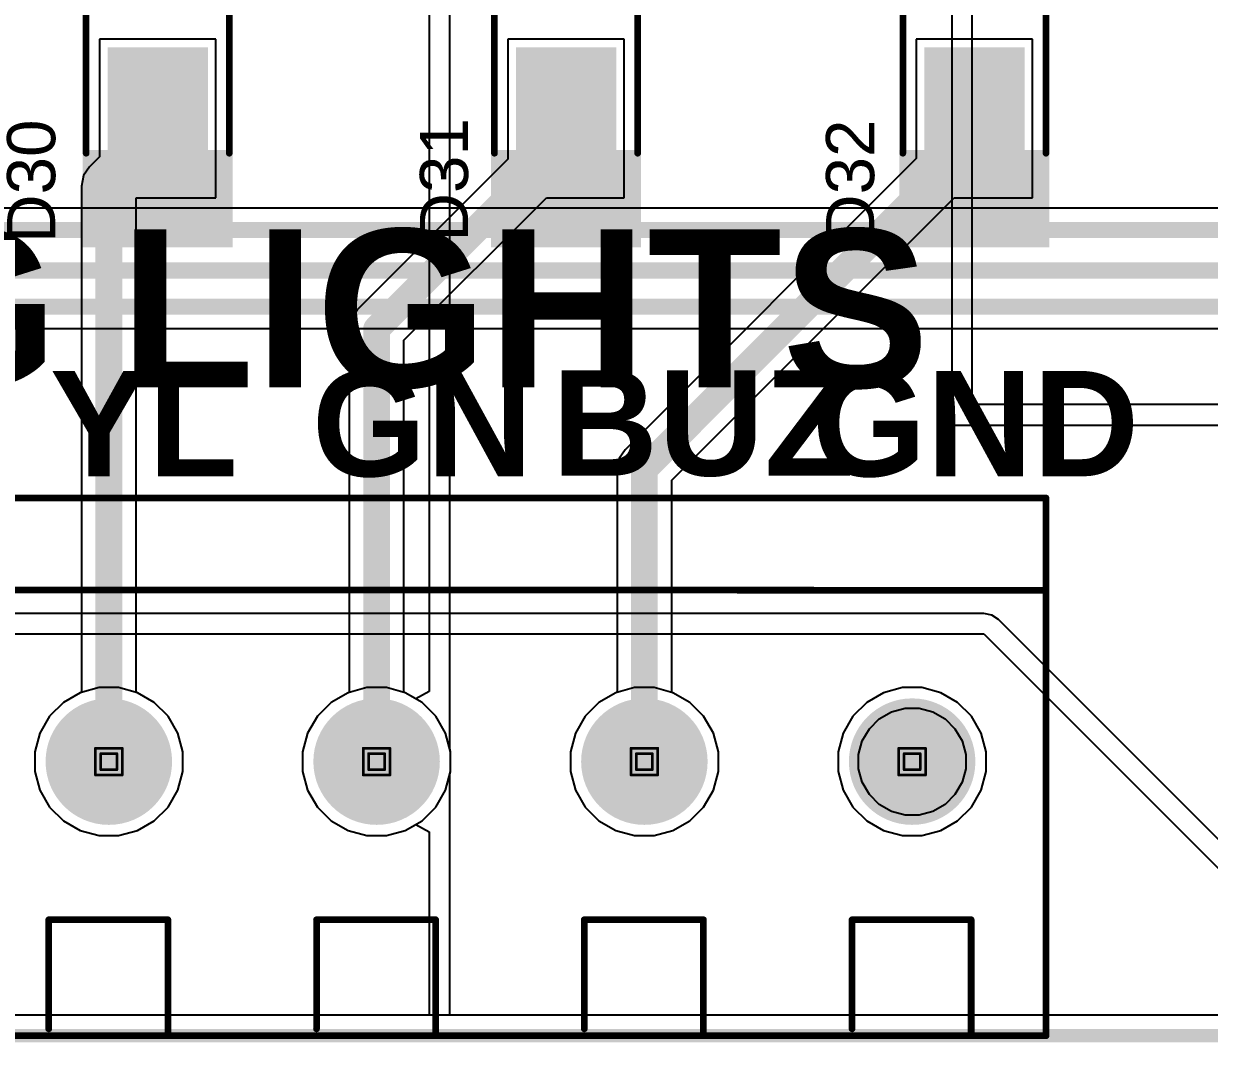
# Model space of a CAD drawing. Header units: inches. Extents: x -11 to 5379, y 0 to 5429.
# Drawn here: x 235.35 to 257.84, y -0.13 to 19.2 of the extents above; entities that cross this region are included whole.
import ezdxf

# ---------------------------------------------------------------- set-up
doc = ezdxf.new("R2010")
doc.units = ezdxf.units.IN
for name, color, linetype in [('Board Outline', 216, 'Continuous'), ('Bottom Layer', 5, 'Continuous'), ('Bottom Solder', 6, 'Continuous'), ('Drill Drawing', 1, 'Continuous'), ('GND', 16, 'Continuous'), ('Multi-Layer', 9, 'Continuous'), ('Pad Holes', 156, 'Continuous'), ('PWR', 76, 'Continuous'), ('Top Layer', 1, 'Continuous'), ('Top Overlay', 2, 'Continuous'), ('Top Paste', 8, 'Continuous'), ('Top Solder', 216, 'Continuous')]:
    doc.layers.add(name, color=color, linetype=linetype)
doc.styles.add('Arial', font='', dxfattribs={"height": 0.2})
doc.styles.add('Arial_Bold', font='', dxfattribs={"height": 0.2})
doc.styles.get('Arial').set_extended_font_data('Arial')
doc.styles.get('Arial_Bold').set_extended_font_data('Arial', bold=True)

# ---------------------------------------------------------------- blocks, each defined once
blk = doc.blocks.new('DB128V_5_08_5P_GN_S_119')
at = {"layer": 'Bottom Layer'}
h = blk.add_hatch(color=5, dxfattribs=at)
edge = h.paths.add_edge_path()
edge.add_arc((-5.08, 0), 1.15, 0, 360)
h = blk.add_hatch(color=5, dxfattribs=at)
edge = h.paths.add_edge_path()
edge.add_arc((0, 0), 1.15, 0, 360)
h = blk.add_hatch(color=5, dxfattribs=at)
edge = h.paths.add_edge_path()
edge.add_arc((5.08, 0), 1.15, 0, 360)
h = blk.add_hatch(color=5, dxfattribs=at)
edge = h.paths.add_edge_path()
edge.add_arc((10.16, 0), 1.15, 0, 360)
at = {"layer": 'Bottom Solder'}
h = blk.add_hatch(color=6, dxfattribs=at)
edge = h.paths.add_edge_path()
edge.add_arc((-5.08, 0), 1.2, 0, 360)
h = blk.add_hatch(color=6, dxfattribs=at)
edge = h.paths.add_edge_path()
edge.add_arc((0, 0), 1.2, 0, 360)
h = blk.add_hatch(color=6, dxfattribs=at)
edge = h.paths.add_edge_path()
edge.add_arc((5.08, 0), 1.2, 0, 360)
h = blk.add_hatch(color=6, dxfattribs=at)
edge = h.paths.add_edge_path()
edge.add_arc((10.16, 0), 1.2, 0, 360)
at = {"layer": 'GND'}
h = blk.add_hatch(color=16, dxfattribs=at)
edge = h.paths.add_edge_path()
edge.add_arc((-5.08, 0), 1.15, 0, 360)
h = blk.add_hatch(color=16, dxfattribs=at)
edge = h.paths.add_edge_path()
edge.add_arc((0, 0), 1.15, 0, 360)
h = blk.add_hatch(color=16, dxfattribs=at)
edge = h.paths.add_edge_path()
edge.add_arc((5.08, 0), 1.15, 0, 360)
h = blk.add_hatch(color=16, dxfattribs=at)
edge = h.paths.add_edge_path()
edge.add_arc((10.16, 0), 1.15, 0, 360)
at = {"layer": 'Multi-Layer'}
h = blk.add_hatch(color=9, dxfattribs=at)
edge = h.paths.add_edge_path()
edge.add_arc((-5.08, 0), 1.15, 0, 360)
h = blk.add_hatch(color=9, dxfattribs=at)
edge = h.paths.add_edge_path()
edge.add_arc((0, 0), 1.15, 0, 360)
h = blk.add_hatch(color=9, dxfattribs=at)
edge = h.paths.add_edge_path()
edge.add_arc((5.08, 0), 1.15, 0, 360)
h = blk.add_hatch(color=9, dxfattribs=at)
edge = h.paths.add_edge_path()
edge.add_arc((10.16, 0), 1.15, 0, 360)
at = {"layer": 'Pad Holes'}
h = blk.add_hatch(color=7, dxfattribs=at)
edge = h.paths.add_edge_path()
edge.add_arc((-5.08, 0), 0.75, 0, 360)
h = blk.add_hatch(color=7, dxfattribs=at)
edge = h.paths.add_edge_path()
edge.add_arc((0, 0), 0.75, 0, 360)
h = blk.add_hatch(color=7, dxfattribs=at)
edge = h.paths.add_edge_path()
edge.add_arc((5.08, 0), 0.75, 0, 360)
h = blk.add_hatch(color=7, dxfattribs=at)
edge = h.paths.add_edge_path()
edge.add_arc((10.16, 0), 0.75, 0, 360)
at = {"layer": 'PWR'}
h = blk.add_hatch(color=76, dxfattribs=at)
edge = h.paths.add_edge_path()
edge.add_arc((-5.08, 0), 1.15, 0, 360)
h = blk.add_hatch(color=76, dxfattribs=at)
edge = h.paths.add_edge_path()
edge.add_arc((0, 0), 1.15, 0, 360)
h = blk.add_hatch(color=76, dxfattribs=at)
edge = h.paths.add_edge_path()
edge.add_arc((5.08, 0), 1.15, 0, 360)
h = blk.add_hatch(color=76, dxfattribs=at)
edge = h.paths.add_edge_path()
edge.add_arc((10.16, 0), 1.15, 0, 360)
at = {"layer": 'Top Layer'}
h = blk.add_hatch(color=1, dxfattribs=at)
edge = h.paths.add_edge_path()
edge.add_arc((-5.08, 0), 1.15, 0, 360)
h = blk.add_hatch(color=1, dxfattribs=at)
edge = h.paths.add_edge_path()
edge.add_arc((0, 0), 1.15, 0, 360)
h = blk.add_hatch(color=1, dxfattribs=at)
edge = h.paths.add_edge_path()
edge.add_arc((5.08, 0), 1.15, 0, 360)
h = blk.add_hatch(color=1, dxfattribs=at)
edge = h.paths.add_edge_path()
edge.add_arc((10.16, 0), 1.15, 0, 360)
at = {"layer": 'Top Solder'}
h = blk.add_hatch(color=216, dxfattribs=at)
edge = h.paths.add_edge_path()
edge.add_arc((-5.08, 0), 1.2, 0, 360)
h = blk.add_hatch(color=216, dxfattribs=at)
edge = h.paths.add_edge_path()
edge.add_arc((0, 0), 1.2, 0, 360)
h = blk.add_hatch(color=216, dxfattribs=at)
edge = h.paths.add_edge_path()
edge.add_arc((5.08, 0), 1.2, 0, 360)
h = blk.add_hatch(color=216, dxfattribs=at)
edge = h.paths.add_edge_path()
edge.add_arc((10.16, 0), 1.2, 0, 360)
at = {"layer": 'Top Overlay'}
for points in [[(-12.7, 5, 0.127, 0.127, 0), (12.7, 5, 0.127, 0.127, 0)], [(12.7, -5.2, 0.127, 0.127, 0), (12.7, 5, 0.127, 0.127, 0)], [(-12.71, 3.26, 0.127, 0.127, 0), (12.69, 3.251, 0.127, 0.127, 0)], [(-6.22, -3, 0.127, 0.127, 0), (-3.96, -3, 0.127, 0.127, 0)], [(-6.22, -5.07, 0.127, 0.127, 0), (-6.22, -3, 0.127, 0.127, 0)], [(-3.96, -5.2, 0.127, 0.127, 0), (-3.96, -3, 0.127, 0.127, 0)], [(-1.14, -3, 0.127, 0.127, 0), (1.12, -3, 0.127, 0.127, 0)], [(-1.14, -5.07, 0.127, 0.127, 0), (-1.14, -3, 0.127, 0.127, 0)], [(1.12, -5.2, 0.127, 0.127, 0), (1.12, -3, 0.127, 0.127, 0)], [(3.94, -3, 0.127, 0.127, 0), (6.2, -3, 0.127, 0.127, 0)], [(3.94, -5.07, 0.127, 0.127, 0), (3.94, -3, 0.127, 0.127, 0)], [(6.2, -5.2, 0.127, 0.127, 0), (6.2, -3, 0.127, 0.127, 0)], [(9.02, -3, 0.127, 0.127, 0), (11.28, -3, 0.127, 0.127, 0)], [(9.02, -5.07, 0.127, 0.127, 0), (9.02, -3, 0.127, 0.127, 0)], [(11.28, -5.2, 0.127, 0.127, 0), (11.28, -3, 0.127, 0.127, 0)], [(-12.7, -5.2, 0.127, 0.127, 0), (12.7, -5.2, 0.127, 0.127, 0)]]:
    blk.add_lwpolyline(points, format="xyseb", dxfattribs=at)
for points in [[(12.668, 5, 0.0635, 0.0635, 1), (12.732, 5, 0.0635, 0.0635, 1)], [(12.668, 5, 0.0635, 0.0635, 1), (12.732, 5, 0.0635, 0.0635, 1)], [(12.658, 3.251, 0.0635, 0.0635, 1), (12.722, 3.251, 0.0635, 0.0635, 1)], [(-6.252, -3, 0.0635, 0.0635, 1), (-6.188, -3, 0.0635, 0.0635, 1)], [(-6.252, -3, 0.0635, 0.0635, 1), (-6.188, -3, 0.0635, 0.0635, 1)], [(-3.992, -3, 0.0635, 0.0635, 1), (-3.928, -3, 0.0635, 0.0635, 1)], [(-3.992, -3, 0.0635, 0.0635, 1), (-3.928, -3, 0.0635, 0.0635, 1)], [(-1.172, -3, 0.0635, 0.0635, 1), (-1.108, -3, 0.0635, 0.0635, 1)], [(-1.172, -3, 0.0635, 0.0635, 1), (-1.108, -3, 0.0635, 0.0635, 1)], [(1.088, -3, 0.0635, 0.0635, 1), (1.152, -3, 0.0635, 0.0635, 1)], [(1.088, -3, 0.0635, 0.0635, 1), (1.152, -3, 0.0635, 0.0635, 1)], [(3.908, -3, 0.0635, 0.0635, 1), (3.972, -3, 0.0635, 0.0635, 1)], [(3.908, -3, 0.0635, 0.0635, 1), (3.972, -3, 0.0635, 0.0635, 1)], [(6.168, -3, 0.0635, 0.0635, 1), (6.232, -3, 0.0635, 0.0635, 1)], [(6.168, -3, 0.0635, 0.0635, 1), (6.232, -3, 0.0635, 0.0635, 1)], [(8.988, -3, 0.0635, 0.0635, 1), (9.052, -3, 0.0635, 0.0635, 1)], [(8.988, -3, 0.0635, 0.0635, 1), (9.052, -3, 0.0635, 0.0635, 1)], [(11.248, -3, 0.0635, 0.0635, 1), (11.312, -3, 0.0635, 0.0635, 1)], [(11.248, -3, 0.0635, 0.0635, 1), (11.312, -3, 0.0635, 0.0635, 1)], [(-6.252, -5.07, 0.0635, 0.0635, 1), (-6.188, -5.07, 0.0635, 0.0635, 1)], [(-3.992, -5.2, 0.0635, 0.0635, 1), (-3.928, -5.2, 0.0635, 0.0635, 1)], [(-1.172, -5.07, 0.0635, 0.0635, 1), (-1.108, -5.07, 0.0635, 0.0635, 1)], [(1.088, -5.2, 0.0635, 0.0635, 1), (1.152, -5.2, 0.0635, 0.0635, 1)], [(3.908, -5.07, 0.0635, 0.0635, 1), (3.972, -5.07, 0.0635, 0.0635, 1)], [(6.168, -5.2, 0.0635, 0.0635, 1), (6.232, -5.2, 0.0635, 0.0635, 1)], [(8.988, -5.07, 0.0635, 0.0635, 1), (9.052, -5.07, 0.0635, 0.0635, 1)], [(11.248, -5.2, 0.0635, 0.0635, 1), (11.312, -5.2, 0.0635, 0.0635, 1)], [(12.668, -5.2, 0.0635, 0.0635, 1), (12.732, -5.2, 0.0635, 0.0635, 1)], [(12.668, -5.2, 0.0635, 0.0635, 1), (12.732, -5.2, 0.0635, 0.0635, 1)]]:
    blk.add_lwpolyline(points, format="xyseb", close=True, dxfattribs=at)
blk = doc.blocks.new('SMA_552')
at = {"layer": 'Top Layer'}
for points in [[(-3.25, 0.85), (-0.75, 0.85), (-0.75, -0.85), (-3.25, -0.85)], [(0.75, 0.85), (3.25, 0.85), (3.25, -0.85), (0.75, -0.85)]]:
    blk.add_hatch(color=1, dxfattribs=at).paths.add_polyline_path(points)
at = {"layer": 'Top Overlay'}
for points in [[(-4.445, -1.422), (-3.278, -1.422), (-3.278, 1.422), (-4.445, 1.422)], [(-3.3, 0.924), (-2.596, 0.924), (-2.596, 1.422), (-3.3, 1.422)], [(-3.3, -1.422), (-2.596, -1.422), (-2.596, -0.924), (-3.3, -0.924)]]:
    blk.add_hatch(color=2, dxfattribs=at).paths.add_polyline_path(points)
at = {"layer": 'Top Paste'}
for points in [[(-3.25, 0.85), (-0.75, 0.85), (-0.75, -0.85), (-3.25, -0.85)], [(0.75, 0.85), (3.25, 0.85), (3.25, -0.85), (0.75, -0.85)]]:
    blk.add_hatch(color=8, dxfattribs=at).paths.add_polyline_path(points)
at = {"layer": 'Top Solder'}
for points in [[(-3.352, 0.952), (-0.648, 0.952), (-0.648, -0.952), (-3.352, -0.952)], [(0.648, 0.952), (3.352, 0.952), (3.352, -0.952), (0.648, -0.952)]]:
    blk.add_hatch(color=216, dxfattribs=at).paths.add_polyline_path(points)
at = {"layer": 'Top Overlay'}
for points in [[(-2.658, 1.358, 0.127, 0.127, 0), (2.061, 1.358, 0.127, 0.127, 0)], [(2.061, 1.358, 0.127, 0.127, 0), (2.061, 1.012, 0.127, 0.127, 0)], [(2.061, -1.012, 0.127, 0.127, 0), (2.061, -1.358, 0.127, 0.127, 0)], [(-2.658, -1.358, 0.127, 0.127, 0), (2.061, -1.358, 0.127, 0.127, 0)]]:
    blk.add_lwpolyline(points, format="xyseb", dxfattribs=at)
for points in [[(-2.69, 1.358, 0.0635, 0.0635, 1), (-2.626, 1.358, 0.0635, 0.0635, 1)], [(2.029, 1.358, 0.0635, 0.0635, 1), (2.093, 1.358, 0.0635, 0.0635, 1)], [(2.029, 1.358, 0.0635, 0.0635, 1), (2.093, 1.358, 0.0635, 0.0635, 1)], [(2.029, 1.012, 0.0635, 0.0635, 1), (2.093, 1.012, 0.0635, 0.0635, 1)], [(2.029, -1.012, 0.0635, 0.0635, 1), (2.093, -1.012, 0.0635, 0.0635, 1)], [(-2.69, -1.358, 0.0635, 0.0635, 1), (-2.626, -1.358, 0.0635, 0.0635, 1)], [(2.029, -1.358, 0.0635, 0.0635, 1), (2.093, -1.358, 0.0635, 0.0635, 1)], [(2.029, -1.358, 0.0635, 0.0635, 1), (2.093, -1.358, 0.0635, 0.0635, 1)]]:
    blk.add_lwpolyline(points, format="xyseb", close=True, dxfattribs=at)
blk = doc.blocks.new('SMA_553')
at = {"layer": 'Top Layer'}
for points in [[(-3.25, 0.85), (-0.75, 0.85), (-0.75, -0.85), (-3.25, -0.85)], [(0.75, 0.85), (3.25, 0.85), (3.25, -0.85), (0.75, -0.85)]]:
    blk.add_hatch(color=1, dxfattribs=at).paths.add_polyline_path(points)
at = {"layer": 'Top Overlay'}
for points in [[(-4.445, -1.422), (-3.278, -1.422), (-3.278, 1.422), (-4.445, 1.422)], [(-3.3, 0.924), (-2.596, 0.924), (-2.596, 1.422), (-3.3, 1.422)], [(-3.3, -1.422), (-2.596, -1.422), (-2.596, -0.924), (-3.3, -0.924)]]:
    blk.add_hatch(color=2, dxfattribs=at).paths.add_polyline_path(points)
at = {"layer": 'Top Paste'}
for points in [[(-3.25, 0.85), (-0.75, 0.85), (-0.75, -0.85), (-3.25, -0.85)], [(0.75, 0.85), (3.25, 0.85), (3.25, -0.85), (0.75, -0.85)]]:
    blk.add_hatch(color=8, dxfattribs=at).paths.add_polyline_path(points)
at = {"layer": 'Top Solder'}
for points in [[(-3.352, 0.952), (-0.648, 0.952), (-0.648, -0.952), (-3.352, -0.952)], [(0.648, 0.952), (3.352, 0.952), (3.352, -0.952), (0.648, -0.952)]]:
    blk.add_hatch(color=216, dxfattribs=at).paths.add_polyline_path(points)
at = {"layer": 'Top Overlay'}
for points in [[(-2.658, 1.358, 0.127, 0.127, 0), (2.061, 1.358, 0.127, 0.127, 0)], [(2.061, 1.358, 0.127, 0.127, 0), (2.061, 1.012, 0.127, 0.127, 0)], [(2.061, -1.012, 0.127, 0.127, 0), (2.061, -1.358, 0.127, 0.127, 0)], [(-2.658, -1.358, 0.127, 0.127, 0), (2.061, -1.358, 0.127, 0.127, 0)]]:
    blk.add_lwpolyline(points, format="xyseb", dxfattribs=at)
for points in [[(-2.69, 1.358, 0.0635, 0.0635, 1), (-2.626, 1.358, 0.0635, 0.0635, 1)], [(2.029, 1.358, 0.0635, 0.0635, 1), (2.093, 1.358, 0.0635, 0.0635, 1)], [(2.029, 1.358, 0.0635, 0.0635, 1), (2.093, 1.358, 0.0635, 0.0635, 1)], [(2.029, 1.012, 0.0635, 0.0635, 1), (2.093, 1.012, 0.0635, 0.0635, 1)], [(2.029, -1.012, 0.0635, 0.0635, 1), (2.093, -1.012, 0.0635, 0.0635, 1)], [(-2.69, -1.358, 0.0635, 0.0635, 1), (-2.626, -1.358, 0.0635, 0.0635, 1)], [(2.029, -1.358, 0.0635, 0.0635, 1), (2.093, -1.358, 0.0635, 0.0635, 1)], [(2.029, -1.358, 0.0635, 0.0635, 1), (2.093, -1.358, 0.0635, 0.0635, 1)]]:
    blk.add_lwpolyline(points, format="xyseb", close=True, dxfattribs=at)
blk = doc.blocks.new('SMA_554')
at = {"layer": 'Top Layer'}
for points in [[(-3.25, 0.85), (-0.75, 0.85), (-0.75, -0.85), (-3.25, -0.85)], [(0.75, 0.85), (3.25, 0.85), (3.25, -0.85), (0.75, -0.85)]]:
    blk.add_hatch(color=1, dxfattribs=at).paths.add_polyline_path(points)
at = {"layer": 'Top Overlay'}
for points in [[(-4.445, -1.422), (-3.278, -1.422), (-3.278, 1.422), (-4.445, 1.422)], [(-3.3, 0.924), (-2.596, 0.924), (-2.596, 1.422), (-3.3, 1.422)], [(-3.3, -1.422), (-2.596, -1.422), (-2.596, -0.924), (-3.3, -0.924)]]:
    blk.add_hatch(color=2, dxfattribs=at).paths.add_polyline_path(points)
at = {"layer": 'Top Paste'}
for points in [[(-3.25, 0.85), (-0.75, 0.85), (-0.75, -0.85), (-3.25, -0.85)], [(0.75, 0.85), (3.25, 0.85), (3.25, -0.85), (0.75, -0.85)]]:
    blk.add_hatch(color=8, dxfattribs=at).paths.add_polyline_path(points)
at = {"layer": 'Top Solder'}
for points in [[(-3.352, 0.952), (-0.648, 0.952), (-0.648, -0.952), (-3.352, -0.952)], [(0.648, 0.952), (3.352, 0.952), (3.352, -0.952), (0.648, -0.952)]]:
    blk.add_hatch(color=216, dxfattribs=at).paths.add_polyline_path(points)
at = {"layer": 'Top Overlay'}
for points in [[(-2.658, 1.358, 0.127, 0.127, 0), (2.061, 1.358, 0.127, 0.127, 0)], [(2.061, 1.358, 0.127, 0.127, 0), (2.061, 1.012, 0.127, 0.127, 0)], [(2.061, -1.012, 0.127, 0.127, 0), (2.061, -1.358, 0.127, 0.127, 0)], [(-2.658, -1.358, 0.127, 0.127, 0), (2.061, -1.358, 0.127, 0.127, 0)]]:
    blk.add_lwpolyline(points, format="xyseb", dxfattribs=at)
for points in [[(-2.69, 1.358, 0.0635, 0.0635, 1), (-2.626, 1.358, 0.0635, 0.0635, 1)], [(2.029, 1.358, 0.0635, 0.0635, 1), (2.093, 1.358, 0.0635, 0.0635, 1)], [(2.029, 1.358, 0.0635, 0.0635, 1), (2.093, 1.358, 0.0635, 0.0635, 1)], [(2.029, 1.012, 0.0635, 0.0635, 1), (2.093, 1.012, 0.0635, 0.0635, 1)], [(2.029, -1.012, 0.0635, 0.0635, 1), (2.093, -1.012, 0.0635, 0.0635, 1)], [(-2.69, -1.358, 0.0635, 0.0635, 1), (-2.626, -1.358, 0.0635, 0.0635, 1)], [(2.029, -1.358, 0.0635, 0.0635, 1), (2.093, -1.358, 0.0635, 0.0635, 1)], [(2.029, -1.358, 0.0635, 0.0635, 1), (2.093, -1.358, 0.0635, 0.0635, 1)]]:
    blk.add_lwpolyline(points, format="xyseb", close=True, dxfattribs=at)

msp = doc.modelspace()

# ---------------------------------------------------------------- linework, layer by layer
at = {"layer": 'Board Outline'}
msp.add_lwpolyline([(0, 0, 0.254, 0.254, 0), (344, 0, 0.254, 0.254, 0)], format="xyseb", dxfattribs=at)
at = {"layer": 'Bottom Layer'}
for p, q in [((328.755, 15.697), (231.982, 15.697)), ((230.755, 13.416), (330.246, 13.416)), ((236.781, 6.602), (236.424, 6.506)), ((237.151, 6.602), (236.781, 6.602)), ((237.508, 6.506), (237.151, 6.602)), ((241.861, 6.602), (241.504, 6.506)), ((242.231, 6.602), (241.861, 6.602)), ((242.588, 6.506), (242.231, 6.602)), ((246.941, 6.602), (246.584, 6.506)), ((247.311, 6.602), (246.941, 6.602)), ((247.668, 6.506), (247.311, 6.602)), ((236.104, 6.321), (235.843, 6.06)), ((236.424, 6.506), (236.104, 6.321)), ((237.828, 6.321), (237.508, 6.506)), ((238.09, 6.06), (237.828, 6.321)), ((241.184, 6.321), (240.923, 6.06)), ((241.504, 6.506), (241.184, 6.321)), ((242.908, 6.321), (242.588, 6.506)), ((243.17, 6.06), (242.908, 6.321)), ((246.264, 6.321), (246.003, 6.06)), ((246.584, 6.506), (246.264, 6.321)), ((247.988, 6.321), (247.668, 6.506)), ((248.25, 6.06), (247.988, 6.321)), ((235.843, 6.06), (235.658, 5.74)), ((238.275, 5.74), (238.09, 6.06)), ((240.923, 6.06), (240.738, 5.74)), ((243.355, 5.74), (243.17, 6.06)), ((246.003, 6.06), (245.818, 5.74)), ((248.435, 5.74), (248.25, 6.06)), ((235.658, 5.74), (235.562, 5.383)), ((238.37, 5.383), (238.275, 5.74)), ((240.738, 5.74), (240.642, 5.383)), ((243.45, 5.383), (243.355, 5.74)), ((245.818, 5.74), (245.722, 5.383)), ((248.53, 5.383), (248.435, 5.74)), ((235.562, 5.383), (235.562, 5.013)), ((238.37, 5.013), (238.37, 5.383)), ((240.642, 5.383), (240.642, 5.013)), ((243.45, 5.013), (243.45, 5.383)), ((245.722, 5.383), (245.722, 5.013)), ((248.53, 5.013), (248.53, 5.383)), ((235.562, 5.013), (235.658, 4.656)), ((238.275, 4.656), (238.37, 5.013)), ((240.642, 5.013), (240.738, 4.656)), ((243.355, 4.656), (243.45, 5.013)), ((245.722, 5.013), (245.818, 4.656)), ((248.435, 4.656), (248.53, 5.013)), ((235.658, 4.656), (235.843, 4.336)), ((238.09, 4.336), (238.275, 4.656)), ((240.738, 4.656), (240.923, 4.336)), ((243.17, 4.336), (243.355, 4.656)), ((245.818, 4.656), (246.003, 4.336)), ((248.25, 4.336), (248.435, 4.656)), ((235.843, 4.336), (236.104, 4.074)), ((237.828, 4.074), (238.09, 4.336)), ((240.923, 4.336), (241.184, 4.074)), ((242.908, 4.074), (243.17, 4.336)), ((246.003, 4.336), (246.264, 4.074)), ((247.988, 4.074), (248.25, 4.336)), ((236.104, 4.074), (236.424, 3.89)), ((237.508, 3.89), (237.828, 4.074)), ((241.184, 4.074), (241.504, 3.89)), ((242.588, 3.89), (242.908, 4.074)), ((246.264, 4.074), (246.584, 3.89)), ((247.668, 3.89), (247.988, 4.074)), ((236.424, 3.89), (236.781, 3.794)), ((237.151, 3.794), (237.508, 3.89)), ((241.504, 3.89), (241.861, 3.794)), ((242.231, 3.794), (242.588, 3.89)), ((246.584, 3.89), (246.941, 3.794)), ((247.311, 3.794), (247.668, 3.89)), ((236.781, 3.794), (237.151, 3.794)), ((241.861, 3.794), (242.231, 3.794)), ((246.941, 3.794), (247.311, 3.794)), ((334.329, 0.388), (220.282, 0.388))]:
    msp.add_line(p, q, dxfattribs=at)
for points in [[(231.81, 15.283, 0.305, 0.305, 0), (329.27, 15.283, 0.305, 0.305, 0)], [(231.325, 14.516, 0.305, 0.305, 0), (329.731, 14.516, 0.305, 0.305, 0)], [(230.755, 13.83, 0.305, 0.305, 0), (330.246, 13.83, 0.305, 0.305, 0)]]:
    msp.add_lwpolyline(points, format="xyseb", dxfattribs=at)
at = {"layer": 'Drill Drawing'}
for points in [[(236.712, 5.452, 0.0508, 0.0508, 0), (237.22, 5.452, 0.0508, 0.0508, 0)], [(236.712, 4.944, 0.0508, 0.0508, 0), (236.712, 5.452, 0.0508, 0.0508, 0)], [(237.22, 4.944, 0.0508, 0.0508, 0), (237.22, 5.452, 0.0508, 0.0508, 0)], [(241.792, 5.452, 0.0508, 0.0508, 0), (242.3, 5.452, 0.0508, 0.0508, 0)], [(241.792, 4.944, 0.0508, 0.0508, 0), (241.792, 5.452, 0.0508, 0.0508, 0)], [(242.3, 4.944, 0.0508, 0.0508, 0), (242.3, 5.452, 0.0508, 0.0508, 0)], [(246.872, 5.452, 0.0508, 0.0508, 0), (247.38, 5.452, 0.0508, 0.0508, 0)], [(246.872, 4.944, 0.0508, 0.0508, 0), (246.872, 5.452, 0.0508, 0.0508, 0)], [(247.38, 4.944, 0.0508, 0.0508, 0), (247.38, 5.452, 0.0508, 0.0508, 0)], [(251.952, 5.452, 0.0508, 0.0508, 0), (252.46, 5.452, 0.0508, 0.0508, 0)], [(251.952, 4.944, 0.0508, 0.0508, 0), (251.952, 5.452, 0.0508, 0.0508, 0)], [(252.46, 4.944, 0.0508, 0.0508, 0), (252.46, 5.452, 0.0508, 0.0508, 0)], [(236.814, 5.35, 0.0508, 0.0508, 0), (237.119, 5.35, 0.0508, 0.0508, 0)], [(236.814, 5.045, 0.0508, 0.0508, 0), (236.814, 5.35, 0.0508, 0.0508, 0)], [(237.119, 5.045, 0.0508, 0.0508, 0), (237.119, 5.35, 0.0508, 0.0508, 0)], [(241.894, 5.35, 0.0508, 0.0508, 0), (242.199, 5.35, 0.0508, 0.0508, 0)], [(241.894, 5.045, 0.0508, 0.0508, 0), (241.894, 5.35, 0.0508, 0.0508, 0)], [(242.199, 5.045, 0.0508, 0.0508, 0), (242.199, 5.35, 0.0508, 0.0508, 0)], [(246.974, 5.35, 0.0508, 0.0508, 0), (247.279, 5.35, 0.0508, 0.0508, 0)], [(246.974, 5.045, 0.0508, 0.0508, 0), (246.974, 5.35, 0.0508, 0.0508, 0)], [(247.279, 5.045, 0.0508, 0.0508, 0), (247.279, 5.35, 0.0508, 0.0508, 0)], [(252.054, 5.35, 0.0508, 0.0508, 0), (252.359, 5.35, 0.0508, 0.0508, 0)], [(252.054, 5.045, 0.0508, 0.0508, 0), (252.054, 5.35, 0.0508, 0.0508, 0)], [(252.359, 5.045, 0.0508, 0.0508, 0), (252.359, 5.35, 0.0508, 0.0508, 0)], [(236.712, 4.944, 0.0508, 0.0508, 0), (237.22, 4.944, 0.0508, 0.0508, 0)], [(236.814, 5.045, 0.0508, 0.0508, 0), (237.119, 5.045, 0.0508, 0.0508, 0)], [(241.792, 4.944, 0.0508, 0.0508, 0), (242.3, 4.944, 0.0508, 0.0508, 0)], [(241.894, 5.045, 0.0508, 0.0508, 0), (242.199, 5.045, 0.0508, 0.0508, 0)], [(246.872, 4.944, 0.0508, 0.0508, 0), (247.38, 4.944, 0.0508, 0.0508, 0)], [(246.974, 5.045, 0.0508, 0.0508, 0), (247.279, 5.045, 0.0508, 0.0508, 0)], [(251.952, 4.944, 0.0508, 0.0508, 0), (252.46, 4.944, 0.0508, 0.0508, 0)], [(252.054, 5.045, 0.0508, 0.0508, 0), (252.359, 5.045, 0.0508, 0.0508, 0)]]:
    msp.add_lwpolyline(points, format="xyseb", dxfattribs=at)
for points in [[(236.699, 5.452, 0.0254, 0.0254, 1), (236.725, 5.452, 0.0254, 0.0254, 1)], [(236.699, 5.452, 0.0254, 0.0254, 1), (236.725, 5.452, 0.0254, 0.0254, 1)], [(237.207, 5.452, 0.0254, 0.0254, 1), (237.233, 5.452, 0.0254, 0.0254, 1)], [(237.207, 5.452, 0.0254, 0.0254, 1), (237.233, 5.452, 0.0254, 0.0254, 1)], [(241.779, 5.452, 0.0254, 0.0254, 1), (241.805, 5.452, 0.0254, 0.0254, 1)], [(241.779, 5.452, 0.0254, 0.0254, 1), (241.805, 5.452, 0.0254, 0.0254, 1)], [(242.287, 5.452, 0.0254, 0.0254, 1), (242.313, 5.452, 0.0254, 0.0254, 1)], [(242.287, 5.452, 0.0254, 0.0254, 1), (242.313, 5.452, 0.0254, 0.0254, 1)], [(246.859, 5.452, 0.0254, 0.0254, 1), (246.885, 5.452, 0.0254, 0.0254, 1)], [(246.859, 5.452, 0.0254, 0.0254, 1), (246.885, 5.452, 0.0254, 0.0254, 1)], [(247.367, 5.452, 0.0254, 0.0254, 1), (247.393, 5.452, 0.0254, 0.0254, 1)], [(247.367, 5.452, 0.0254, 0.0254, 1), (247.393, 5.452, 0.0254, 0.0254, 1)], [(251.939, 5.452, 0.0254, 0.0254, 1), (251.965, 5.452, 0.0254, 0.0254, 1)], [(251.939, 5.452, 0.0254, 0.0254, 1), (251.965, 5.452, 0.0254, 0.0254, 1)], [(252.447, 5.452, 0.0254, 0.0254, 1), (252.473, 5.452, 0.0254, 0.0254, 1)], [(252.447, 5.452, 0.0254, 0.0254, 1), (252.473, 5.452, 0.0254, 0.0254, 1)], [(236.801, 5.35, 0.0254, 0.0254, 1), (236.826, 5.35, 0.0254, 0.0254, 1)], [(236.801, 5.35, 0.0254, 0.0254, 1), (236.826, 5.35, 0.0254, 0.0254, 1)], [(237.106, 5.35, 0.0254, 0.0254, 1), (237.131, 5.35, 0.0254, 0.0254, 1)], [(237.106, 5.35, 0.0254, 0.0254, 1), (237.131, 5.35, 0.0254, 0.0254, 1)], [(241.881, 5.35, 0.0254, 0.0254, 1), (241.906, 5.35, 0.0254, 0.0254, 1)], [(241.881, 5.35, 0.0254, 0.0254, 1), (241.906, 5.35, 0.0254, 0.0254, 1)], [(242.186, 5.35, 0.0254, 0.0254, 1), (242.211, 5.35, 0.0254, 0.0254, 1)], [(242.186, 5.35, 0.0254, 0.0254, 1), (242.211, 5.35, 0.0254, 0.0254, 1)], [(246.961, 5.35, 0.0254, 0.0254, 1), (246.986, 5.35, 0.0254, 0.0254, 1)], [(246.961, 5.35, 0.0254, 0.0254, 1), (246.986, 5.35, 0.0254, 0.0254, 1)], [(247.266, 5.35, 0.0254, 0.0254, 1), (247.291, 5.35, 0.0254, 0.0254, 1)], [(247.266, 5.35, 0.0254, 0.0254, 1), (247.291, 5.35, 0.0254, 0.0254, 1)], [(252.041, 5.35, 0.0254, 0.0254, 1), (252.066, 5.35, 0.0254, 0.0254, 1)], [(252.041, 5.35, 0.0254, 0.0254, 1), (252.066, 5.35, 0.0254, 0.0254, 1)], [(252.346, 5.35, 0.0254, 0.0254, 1), (252.371, 5.35, 0.0254, 0.0254, 1)], [(252.346, 5.35, 0.0254, 0.0254, 1), (252.371, 5.35, 0.0254, 0.0254, 1)], [(236.699, 4.944, 0.0254, 0.0254, 1), (236.725, 4.944, 0.0254, 0.0254, 1)], [(236.699, 4.944, 0.0254, 0.0254, 1), (236.725, 4.944, 0.0254, 0.0254, 1)], [(236.801, 5.045, 0.0254, 0.0254, 1), (236.826, 5.045, 0.0254, 0.0254, 1)], [(236.801, 5.045, 0.0254, 0.0254, 1), (236.826, 5.045, 0.0254, 0.0254, 1)], [(237.106, 5.045, 0.0254, 0.0254, 1), (237.131, 5.045, 0.0254, 0.0254, 1)], [(237.106, 5.045, 0.0254, 0.0254, 1), (237.131, 5.045, 0.0254, 0.0254, 1)], [(237.207, 4.944, 0.0254, 0.0254, 1), (237.233, 4.944, 0.0254, 0.0254, 1)], [(237.207, 4.944, 0.0254, 0.0254, 1), (237.233, 4.944, 0.0254, 0.0254, 1)], [(241.779, 4.944, 0.0254, 0.0254, 1), (241.805, 4.944, 0.0254, 0.0254, 1)], [(241.779, 4.944, 0.0254, 0.0254, 1), (241.805, 4.944, 0.0254, 0.0254, 1)], [(241.881, 5.045, 0.0254, 0.0254, 1), (241.906, 5.045, 0.0254, 0.0254, 1)], [(241.881, 5.045, 0.0254, 0.0254, 1), (241.906, 5.045, 0.0254, 0.0254, 1)], [(242.186, 5.045, 0.0254, 0.0254, 1), (242.211, 5.045, 0.0254, 0.0254, 1)], [(242.186, 5.045, 0.0254, 0.0254, 1), (242.211, 5.045, 0.0254, 0.0254, 1)], [(242.287, 4.944, 0.0254, 0.0254, 1), (242.313, 4.944, 0.0254, 0.0254, 1)], [(242.287, 4.944, 0.0254, 0.0254, 1), (242.313, 4.944, 0.0254, 0.0254, 1)], [(246.859, 4.944, 0.0254, 0.0254, 1), (246.885, 4.944, 0.0254, 0.0254, 1)], [(246.859, 4.944, 0.0254, 0.0254, 1), (246.885, 4.944, 0.0254, 0.0254, 1)], [(246.961, 5.045, 0.0254, 0.0254, 1), (246.986, 5.045, 0.0254, 0.0254, 1)], [(246.961, 5.045, 0.0254, 0.0254, 1), (246.986, 5.045, 0.0254, 0.0254, 1)], [(247.266, 5.045, 0.0254, 0.0254, 1), (247.291, 5.045, 0.0254, 0.0254, 1)], [(247.266, 5.045, 0.0254, 0.0254, 1), (247.291, 5.045, 0.0254, 0.0254, 1)], [(247.367, 4.944, 0.0254, 0.0254, 1), (247.393, 4.944, 0.0254, 0.0254, 1)], [(247.367, 4.944, 0.0254, 0.0254, 1), (247.393, 4.944, 0.0254, 0.0254, 1)], [(251.939, 4.944, 0.0254, 0.0254, 1), (251.965, 4.944, 0.0254, 0.0254, 1)], [(251.939, 4.944, 0.0254, 0.0254, 1), (251.965, 4.944, 0.0254, 0.0254, 1)], [(252.041, 5.045, 0.0254, 0.0254, 1), (252.066, 5.045, 0.0254, 0.0254, 1)], [(252.041, 5.045, 0.0254, 0.0254, 1), (252.066, 5.045, 0.0254, 0.0254, 1)], [(252.346, 5.045, 0.0254, 0.0254, 1), (252.371, 5.045, 0.0254, 0.0254, 1)], [(252.346, 5.045, 0.0254, 0.0254, 1), (252.371, 5.045, 0.0254, 0.0254, 1)], [(252.447, 4.944, 0.0254, 0.0254, 1), (252.473, 4.944, 0.0254, 0.0254, 1)], [(252.447, 4.944, 0.0254, 0.0254, 1), (252.473, 4.944, 0.0254, 0.0254, 1)]]:
    msp.add_lwpolyline(points, format="xyseb", close=True, dxfattribs=at)
at = {"layer": 'GND'}
for p, q in [((253.568, 8.008), (223.35, 8.008)), ((253.717, 7.979), (253.568, 8.008)), ((253.843, 7.895), (253.717, 7.979)), ((259.113, 2.625), (253.843, 7.895)), ((222.961, 7.62), (253.568, 7.62)), ((253.568, 7.62), (258.952, 2.236)), ((236.781, 6.602), (236.424, 6.506)), ((237.151, 6.602), (236.781, 6.602)), ((237.508, 6.506), (237.151, 6.602)), ((241.861, 6.602), (241.504, 6.506)), ((242.231, 6.602), (241.861, 6.602)), ((242.588, 6.506), (242.231, 6.602)), ((246.941, 6.602), (246.584, 6.506)), ((247.311, 6.602), (246.941, 6.602)), ((247.668, 6.506), (247.311, 6.602)), ((252.021, 6.602), (251.664, 6.506)), ((252.391, 6.602), (252.021, 6.602)), ((252.748, 6.506), (252.391, 6.602)), ((236.104, 6.321), (235.843, 6.06)), ((236.424, 6.506), (236.104, 6.321)), ((237.828, 6.321), (237.508, 6.506)), ((238.09, 6.06), (237.828, 6.321)), ((241.184, 6.321), (240.923, 6.06)), ((241.504, 6.506), (241.184, 6.321)), ((242.908, 6.321), (242.588, 6.506)), ((243.17, 6.06), (242.908, 6.321)), ((246.264, 6.321), (246.003, 6.06)), ((246.584, 6.506), (246.264, 6.321)), ((247.988, 6.321), (247.668, 6.506)), ((248.25, 6.06), (247.988, 6.321)), ((251.344, 6.321), (251.083, 6.06)), ((251.664, 6.506), (251.344, 6.321)), ((253.068, 6.321), (252.748, 6.506)), ((253.33, 6.06), (253.068, 6.321)), ((251.583, 6.01), (251.814, 6.144)), ((251.814, 6.144), (252.072, 6.213)), ((252.072, 6.213), (252.34, 6.213)), ((252.34, 6.213), (252.598, 6.144)), ((252.598, 6.144), (252.83, 6.01)), ((235.843, 6.06), (235.658, 5.74)), ((238.275, 5.74), (238.09, 6.06)), ((240.923, 6.06), (240.738, 5.74)), ((243.355, 5.74), (243.17, 6.06)), ((246.003, 6.06), (245.818, 5.74)), ((248.435, 5.74), (248.25, 6.06)), ((251.083, 6.06), (250.898, 5.74)), ((251.394, 5.821), (251.583, 6.01)), ((252.83, 6.01), (253.019, 5.821)), ((253.515, 5.74), (253.33, 6.06)), ((235.658, 5.74), (235.562, 5.383)), ((238.37, 5.383), (238.275, 5.74)), ((240.738, 5.74), (240.642, 5.383)), ((243.45, 5.383), (243.355, 5.74)), ((245.818, 5.74), (245.722, 5.383)), ((248.53, 5.383), (248.435, 5.74)), ((250.898, 5.74), (250.802, 5.383)), ((251.26, 5.59), (251.394, 5.821)), ((253.019, 5.821), (253.153, 5.59)), ((253.61, 5.383), (253.515, 5.74)), ((251.191, 5.332), (251.26, 5.59)), ((253.153, 5.59), (253.222, 5.332)), ((235.562, 5.383), (235.562, 5.013)), ((238.37, 5.013), (238.37, 5.383)), ((240.642, 5.383), (240.642, 5.013)), ((243.45, 5.013), (243.45, 5.383)), ((245.722, 5.383), (245.722, 5.013)), ((248.53, 5.013), (248.53, 5.383)), ((250.802, 5.383), (250.802, 5.013)), ((251.191, 5.064), (251.191, 5.332)), ((253.222, 5.332), (253.222, 5.064)), ((253.61, 5.013), (253.61, 5.383)), ((235.562, 5.013), (235.658, 4.656)), ((238.275, 4.656), (238.37, 5.013)), ((240.642, 5.013), (240.738, 4.656)), ((243.355, 4.656), (243.45, 5.013)), ((245.722, 5.013), (245.818, 4.656)), ((248.435, 4.656), (248.53, 5.013)), ((250.802, 5.013), (250.898, 4.656)), ((251.26, 4.806), (251.191, 5.064)), ((253.222, 5.064), (253.153, 4.806)), ((253.515, 4.656), (253.61, 5.013)), ((251.394, 4.574), (251.26, 4.806)), ((253.153, 4.806), (253.019, 4.574)), ((235.658, 4.656), (235.843, 4.336)), ((238.09, 4.336), (238.275, 4.656)), ((240.738, 4.656), (240.923, 4.336)), ((243.17, 4.336), (243.355, 4.656)), ((245.818, 4.656), (246.003, 4.336)), ((248.25, 4.336), (248.435, 4.656)), ((250.898, 4.656), (251.083, 4.336)), ((251.583, 4.385), (251.394, 4.574)), ((253.019, 4.574), (252.83, 4.385)), ((253.33, 4.336), (253.515, 4.656)), ((235.843, 4.336), (236.104, 4.074)), ((237.828, 4.074), (238.09, 4.336)), ((240.923, 4.336), (241.184, 4.074)), ((242.908, 4.074), (243.17, 4.336)), ((246.003, 4.336), (246.264, 4.074)), ((247.988, 4.074), (248.25, 4.336)), ((251.083, 4.336), (251.344, 4.074)), ((251.814, 4.252), (251.583, 4.385)), ((252.83, 4.385), (252.598, 4.252)), ((253.068, 4.074), (253.33, 4.336)), ((236.104, 4.074), (236.424, 3.89)), ((237.508, 3.89), (237.828, 4.074)), ((241.184, 4.074), (241.504, 3.89)), ((242.588, 3.89), (242.908, 4.074)), ((246.264, 4.074), (246.584, 3.89)), ((247.668, 3.89), (247.988, 4.074)), ((251.344, 4.074), (251.664, 3.89)), ((252.072, 4.182), (251.814, 4.252)), ((252.34, 4.182), (252.072, 4.182)), ((252.598, 4.252), (252.34, 4.182)), ((252.748, 3.89), (253.068, 4.074)), ((236.424, 3.89), (236.781, 3.794)), ((237.151, 3.794), (237.508, 3.89)), ((241.504, 3.89), (241.861, 3.794)), ((242.231, 3.794), (242.588, 3.89)), ((246.584, 3.89), (246.941, 3.794)), ((247.311, 3.794), (247.668, 3.89)), ((251.664, 3.89), (252.021, 3.794)), ((252.391, 3.794), (252.748, 3.89)), ((236.781, 3.794), (237.151, 3.794)), ((241.861, 3.794), (242.231, 3.794)), ((246.941, 3.794), (247.311, 3.794)), ((252.021, 3.794), (252.391, 3.794)), ((343.612, 0.388), (0.388, 0.388))]:
    msp.add_line(p, q, dxfattribs=at)
at = {"layer": 'PWR'}
for p, q in [((243.045, 25.184), (243.045, 6.528)), ((243.434, 5.445), (243.434, 25.184)), ((252.959, 25.184), (252.959, 14.943)), ((253.347, 14.943), (253.347, 25.184)), ((252.959, 14.943), (252.959, 11.582)), ((253.347, 11.971), (253.347, 14.943)), ((320.88, 11.971), (253.347, 11.971)), ((252.959, 11.582), (321.269, 11.582)), ((236.781, 6.602), (236.424, 6.506)), ((237.151, 6.602), (236.781, 6.602)), ((237.508, 6.506), (237.151, 6.602)), ((241.861, 6.602), (241.504, 6.506)), ((242.231, 6.602), (241.861, 6.602)), ((242.588, 6.506), (242.231, 6.602)), ((243.045, 6.528), (242.791, 6.389)), ((246.941, 6.602), (246.584, 6.506)), ((247.311, 6.602), (246.941, 6.602)), ((247.668, 6.506), (247.311, 6.602)), ((252.021, 6.602), (251.664, 6.506)), ((252.391, 6.602), (252.021, 6.602)), ((252.748, 6.506), (252.391, 6.602)), ((236.104, 6.321), (235.843, 6.06)), ((236.424, 6.506), (236.104, 6.321)), ((237.828, 6.321), (237.508, 6.506)), ((238.09, 6.06), (237.828, 6.321)), ((241.184, 6.321), (240.923, 6.06)), ((241.504, 6.506), (241.184, 6.321)), ((242.791, 6.389), (242.588, 6.506)), ((246.264, 6.321), (246.003, 6.06)), ((246.584, 6.506), (246.264, 6.321)), ((247.988, 6.321), (247.668, 6.506)), ((248.25, 6.06), (247.988, 6.321)), ((251.344, 6.321), (251.083, 6.06)), ((251.664, 6.506), (251.344, 6.321)), ((253.068, 6.321), (252.748, 6.506)), ((253.33, 6.06), (253.068, 6.321)), ((235.843, 6.06), (235.658, 5.74)), ((238.275, 5.74), (238.09, 6.06)), ((240.923, 6.06), (240.738, 5.74)), ((246.003, 6.06), (245.818, 5.74)), ((248.435, 5.74), (248.25, 6.06)), ((251.083, 6.06), (250.898, 5.74)), ((253.515, 5.74), (253.33, 6.06)), ((235.658, 5.74), (235.562, 5.383)), ((238.37, 5.383), (238.275, 5.74)), ((240.738, 5.74), (240.642, 5.383)), ((245.818, 5.74), (245.722, 5.383)), ((248.53, 5.383), (248.435, 5.74)), ((250.898, 5.74), (250.802, 5.383)), ((253.61, 5.383), (253.515, 5.74)), ((243.45, 5.383), (243.434, 5.445)), ((235.562, 5.383), (235.562, 5.013)), ((238.37, 5.013), (238.37, 5.383)), ((240.642, 5.383), (240.642, 5.013)), ((243.45, 5.013), (243.45, 5.383)), ((245.722, 5.383), (245.722, 5.013)), ((248.53, 5.013), (248.53, 5.383)), ((250.802, 5.383), (250.802, 5.013)), ((253.61, 5.013), (253.61, 5.383)), ((235.562, 5.013), (235.658, 4.656)), ((238.275, 4.656), (238.37, 5.013)), ((240.642, 5.013), (240.738, 4.656)), ((243.434, 4.951), (243.45, 5.013)), ((243.434, 0.388), (243.434, 4.951)), ((245.722, 5.013), (245.818, 4.656)), ((248.435, 4.656), (248.53, 5.013)), ((250.802, 5.013), (250.898, 4.656)), ((253.515, 4.656), (253.61, 5.013)), ((235.658, 4.656), (235.843, 4.336)), ((238.09, 4.336), (238.275, 4.656)), ((240.738, 4.656), (240.923, 4.336)), ((245.818, 4.656), (246.003, 4.336)), ((248.25, 4.336), (248.435, 4.656)), ((250.898, 4.656), (251.083, 4.336)), ((253.33, 4.336), (253.515, 4.656)), ((235.843, 4.336), (236.104, 4.074)), ((237.828, 4.074), (238.09, 4.336)), ((240.923, 4.336), (241.184, 4.074)), ((246.003, 4.336), (246.264, 4.074)), ((247.988, 4.074), (248.25, 4.336)), ((251.083, 4.336), (251.344, 4.074)), ((253.068, 4.074), (253.33, 4.336)), ((236.104, 4.074), (236.424, 3.89)), ((237.508, 3.89), (237.828, 4.074)), ((241.184, 4.074), (241.504, 3.89)), ((246.264, 4.074), (246.584, 3.89)), ((247.668, 3.89), (247.988, 4.074)), ((251.344, 4.074), (251.664, 3.89)), ((252.748, 3.89), (253.068, 4.074)), ((236.424, 3.89), (236.781, 3.794)), ((237.151, 3.794), (237.508, 3.89)), ((241.504, 3.89), (241.861, 3.794)), ((242.231, 3.794), (242.588, 3.89)), ((242.588, 3.89), (242.791, 4.007)), ((242.791, 4.007), (243.045, 3.867)), ((243.045, 3.867), (243.045, 0.388)), ((246.584, 3.89), (246.941, 3.794)), ((247.311, 3.794), (247.668, 3.89)), ((251.664, 3.89), (252.021, 3.794)), ((252.391, 3.794), (252.748, 3.89)), ((236.781, 3.794), (237.151, 3.794)), ((241.861, 3.794), (242.231, 3.794)), ((246.941, 3.794), (247.311, 3.794)), ((252.021, 3.794), (252.391, 3.794)), ((243.045, 0.388), (0.388, 0.388)), ((343.612, 0.388), (243.434, 0.388))]:
    msp.add_line(p, q, dxfattribs=at)
at = {"layer": 'Top Layer'}
for p, q in [((238.997, 18.903), (236.789, 18.903)), ((236.789, 18.903), (236.789, 16.672)), ((238.997, 15.895), (238.997, 18.903)), ((246.744, 18.903), (244.536, 18.903)), ((244.536, 18.903), (244.536, 16.629)), ((246.744, 15.895), (246.744, 18.903)), ((254.492, 18.903), (252.284, 18.903)), ((252.284, 18.903), (252.284, 16.639)), ((254.492, 15.895), (254.492, 18.903)), ((236.789, 16.672), (236.6, 16.483)), ((236.6, 16.483), (236.488, 16.315)), ((244.536, 16.629), (241.68, 13.772)), ((252.284, 16.639), (246.76, 11.115)), ((236.488, 16.315), (236.448, 16.116)), ((236.448, 16.116), (236.448, 6.513)), ((237.484, 6.513), (237.484, 15.895)), ((237.484, 15.895), (238.997, 15.895)), ((242.564, 13.191), (245.268, 15.895)), ((245.268, 15.895), (246.744, 15.895)), ((247.644, 10.535), (253.004, 15.895)), ((253.004, 15.895), (254.492, 15.895)), ((241.68, 13.772), (241.568, 13.604)), ((241.568, 13.604), (241.528, 13.406)), ((241.528, 13.406), (241.528, 6.513)), ((242.564, 6.513), (242.564, 13.191)), ((246.76, 11.115), (246.648, 10.947)), ((246.648, 10.947), (246.608, 10.749)), ((246.608, 10.749), (246.608, 6.513)), ((247.644, 6.513), (247.644, 10.535)), ((236.104, 6.321), (235.843, 6.06)), ((236.424, 6.506), (236.104, 6.321)), ((236.448, 6.513), (236.424, 6.506)), ((237.508, 6.506), (237.484, 6.513)), ((237.828, 6.321), (237.508, 6.506)), ((238.09, 6.06), (237.828, 6.321)), ((241.184, 6.321), (240.923, 6.06)), ((241.504, 6.506), (241.184, 6.321)), ((241.528, 6.513), (241.504, 6.506)), ((242.588, 6.506), (242.564, 6.513)), ((242.908, 6.321), (242.588, 6.506)), ((243.17, 6.06), (242.908, 6.321)), ((246.264, 6.321), (246.003, 6.06)), ((246.584, 6.506), (246.264, 6.321)), ((246.608, 6.513), (246.584, 6.506)), ((247.668, 6.506), (247.644, 6.513)), ((247.988, 6.321), (247.668, 6.506)), ((248.25, 6.06), (247.988, 6.321)), ((235.843, 6.06), (235.658, 5.74)), ((238.275, 5.74), (238.09, 6.06)), ((240.923, 6.06), (240.738, 5.74)), ((243.355, 5.74), (243.17, 6.06)), ((246.003, 6.06), (245.818, 5.74)), ((248.435, 5.74), (248.25, 6.06)), ((235.658, 5.74), (235.562, 5.383)), ((238.37, 5.383), (238.275, 5.74)), ((240.738, 5.74), (240.642, 5.383)), ((243.45, 5.383), (243.355, 5.74)), ((245.818, 5.74), (245.722, 5.383)), ((248.53, 5.383), (248.435, 5.74)), ((235.562, 5.383), (235.562, 5.013)), ((238.37, 5.013), (238.37, 5.383)), ((240.642, 5.383), (240.642, 5.013)), ((243.45, 5.013), (243.45, 5.383)), ((245.722, 5.383), (245.722, 5.013)), ((248.53, 5.013), (248.53, 5.383)), ((235.562, 5.013), (235.658, 4.656)), ((238.275, 4.656), (238.37, 5.013)), ((240.642, 5.013), (240.738, 4.656)), ((243.355, 4.656), (243.45, 5.013)), ((245.722, 5.013), (245.818, 4.656)), ((248.435, 4.656), (248.53, 5.013)), ((235.658, 4.656), (235.843, 4.336)), ((238.09, 4.336), (238.275, 4.656)), ((240.738, 4.656), (240.923, 4.336)), ((243.17, 4.336), (243.355, 4.656)), ((245.818, 4.656), (246.003, 4.336)), ((248.25, 4.336), (248.435, 4.656)), ((235.843, 4.336), (236.104, 4.074)), ((237.828, 4.074), (238.09, 4.336)), ((240.923, 4.336), (241.184, 4.074)), ((242.908, 4.074), (243.17, 4.336)), ((246.003, 4.336), (246.264, 4.074)), ((247.988, 4.074), (248.25, 4.336)), ((236.104, 4.074), (236.424, 3.89)), ((237.508, 3.89), (237.828, 4.074)), ((241.184, 4.074), (241.504, 3.89)), ((242.588, 3.89), (242.908, 4.074)), ((246.264, 4.074), (246.584, 3.89)), ((247.668, 3.89), (247.988, 4.074)), ((236.424, 3.89), (236.781, 3.794)), ((237.151, 3.794), (237.508, 3.89)), ((241.504, 3.89), (241.861, 3.794)), ((242.231, 3.794), (242.588, 3.89)), ((246.584, 3.89), (246.941, 3.794)), ((247.311, 3.794), (247.668, 3.89)), ((236.781, 3.794), (237.151, 3.794)), ((241.861, 3.794), (242.231, 3.794)), ((246.941, 3.794), (247.311, 3.794)), ((334.329, 0.388), (220.282, 0.388))]:
    msp.add_line(p, q, dxfattribs=at)
for points in [[(237.893, 16.999, 0.508, 0.508, 0), (237.893, 17.399, 0.508, 0.508, 0)], [(245.64, 16.999, 0.508, 0.508, 0), (245.64, 17.399, 0.508, 0.508, 0)], [(253.388, 16.999, 0.508, 0.508, 0), (253.388, 17.399, 0.508, 0.508, 0)], [(237.234, 16.34, 0.508, 0.508, 0), (237.893, 16.999, 0.508, 0.508, 0)], [(244.981, 16.34, 0.508, 0.508, 0), (245.64, 16.999, 0.508, 0.508, 0)], [(252.728, 16.34, 0.508, 0.508, 0), (253.388, 16.999, 0.508, 0.508, 0)], [(236.966, 16.116, 0.508, 0.508, 0), (237.189, 16.34, 0.508, 0.508, 0)], [(237.189, 16.34, 0.508, 0.508, 0), (237.234, 16.34, 0.508, 0.508, 0)], [(242.046, 13.406, 0.508, 0.508, 0), (244.98, 16.34, 0.508, 0.508, 0)], [(244.98, 16.34, 0.508, 0.508, 0), (244.981, 16.34, 0.508, 0.508, 0)], [(247.126, 10.749, 0.508, 0.508, 0), (252.716, 16.34, 0.508, 0.508, 0)], [(252.716, 16.34, 0.508, 0.508, 0), (252.728, 16.34, 0.508, 0.508, 0)], [(236.966, 5.198, 0.508, 0.508, 0), (236.966, 16.116, 0.508, 0.508, 0)], [(242.046, 5.198, 0.508, 0.508, 0), (242.046, 13.406, 0.508, 0.508, 0)], [(247.126, 5.198, 0.508, 0.508, 0), (247.126, 10.749, 0.508, 0.508, 0)]]:
    msp.add_lwpolyline(points, format="xyseb", dxfattribs=at)
for points in [[(237.766, 17.399, 0.254, 0.254, 1), (238.02, 17.399, 0.254, 0.254, 1)], [(245.513, 17.399, 0.254, 0.254, 1), (245.767, 17.399, 0.254, 0.254, 1)], [(253.261, 17.399, 0.254, 0.254, 1), (253.515, 17.399, 0.254, 0.254, 1)], [(237.766, 16.999, 0.254, 0.254, 1), (238.02, 16.999, 0.254, 0.254, 1)], [(237.766, 16.999, 0.254, 0.254, 1), (238.02, 16.999, 0.254, 0.254, 1)], [(245.513, 16.999, 0.254, 0.254, 1), (245.767, 16.999, 0.254, 0.254, 1)], [(245.513, 16.999, 0.254, 0.254, 1), (245.767, 16.999, 0.254, 0.254, 1)], [(253.261, 16.999, 0.254, 0.254, 1), (253.515, 16.999, 0.254, 0.254, 1)], [(253.261, 16.999, 0.254, 0.254, 1), (253.515, 16.999, 0.254, 0.254, 1)], [(237.062, 16.34, 0.254, 0.254, 1), (237.316, 16.34, 0.254, 0.254, 1)], [(237.062, 16.34, 0.254, 0.254, 1), (237.316, 16.34, 0.254, 0.254, 1)], [(237.107, 16.34, 0.254, 0.254, 1), (237.361, 16.34, 0.254, 0.254, 1)], [(237.107, 16.34, 0.254, 0.254, 1), (237.361, 16.34, 0.254, 0.254, 1)], [(244.853, 16.34, 0.254, 0.254, 1), (245.107, 16.34, 0.254, 0.254, 1)], [(244.853, 16.34, 0.254, 0.254, 1), (245.107, 16.34, 0.254, 0.254, 1)], [(244.854, 16.34, 0.254, 0.254, 1), (245.108, 16.34, 0.254, 0.254, 1)], [(244.854, 16.34, 0.254, 0.254, 1), (245.108, 16.34, 0.254, 0.254, 1)], [(252.589, 16.34, 0.254, 0.254, 1), (252.843, 16.34, 0.254, 0.254, 1)], [(252.589, 16.34, 0.254, 0.254, 1), (252.843, 16.34, 0.254, 0.254, 1)], [(252.601, 16.34, 0.254, 0.254, 1), (252.855, 16.34, 0.254, 0.254, 1)], [(252.601, 16.34, 0.254, 0.254, 1), (252.855, 16.34, 0.254, 0.254, 1)], [(236.839, 16.116, 0.254, 0.254, 1), (237.093, 16.116, 0.254, 0.254, 1)], [(236.839, 16.116, 0.254, 0.254, 1), (237.093, 16.116, 0.254, 0.254, 1)], [(241.919, 13.406, 0.254, 0.254, 1), (242.173, 13.406, 0.254, 0.254, 1)], [(241.919, 13.406, 0.254, 0.254, 1), (242.173, 13.406, 0.254, 0.254, 1)], [(246.999, 10.749, 0.254, 0.254, 1), (247.253, 10.749, 0.254, 0.254, 1)], [(246.999, 10.749, 0.254, 0.254, 1), (247.253, 10.749, 0.254, 0.254, 1)], [(236.839, 5.198, 0.254, 0.254, 1), (237.093, 5.198, 0.254, 0.254, 1)], [(241.919, 5.198, 0.254, 0.254, 1), (242.173, 5.198, 0.254, 0.254, 1)], [(246.999, 5.198, 0.254, 0.254, 1), (247.253, 5.198, 0.254, 0.254, 1)]]:
    msp.add_lwpolyline(points, format="xyseb", close=True, dxfattribs=at)

# ---------------------------------------------------------------- block references
at = {"rotation": 90}
for name, p in [('SMA_554', (237.893, 19.399)), ('SMA_553', (245.64, 19.399)), ('SMA_552', (253.388, 19.399))]:
    msp.add_blockref(name, p, dxfattribs=at)
msp.add_blockref('DB128V_5_08_5P_GN_S_119', (242.046, 5.198))

# ---------------------------------------------------------------- texts
at = {"layer": 'Top Overlay', "style": 'Arial'}
for s, p in [('D30', (235.949, 15.037)), ('D31', (243.781, 15.063)), ('D32', (251.486, 15.037))]:
    msp.add_text(s, height=0.9144, rotation=90, dxfattribs=at).set_placement(p)
at = {"layer": 'Top Overlay', "style": 'Arial_Bold'}
for s, height, p in [('SIG LIGHTS', 3, (228.787, 12.298)), ('YL', 2, (235.846, 10.612)), ('GN', 2, (240.818, 10.612)), ('BUZ', 2, (245.369, 10.624)), ('GND', 2, (250.305, 10.612))]:
    msp.add_text(s, height=height, dxfattribs=at).set_placement(p)

doc.saveas('drawing.dxf')
